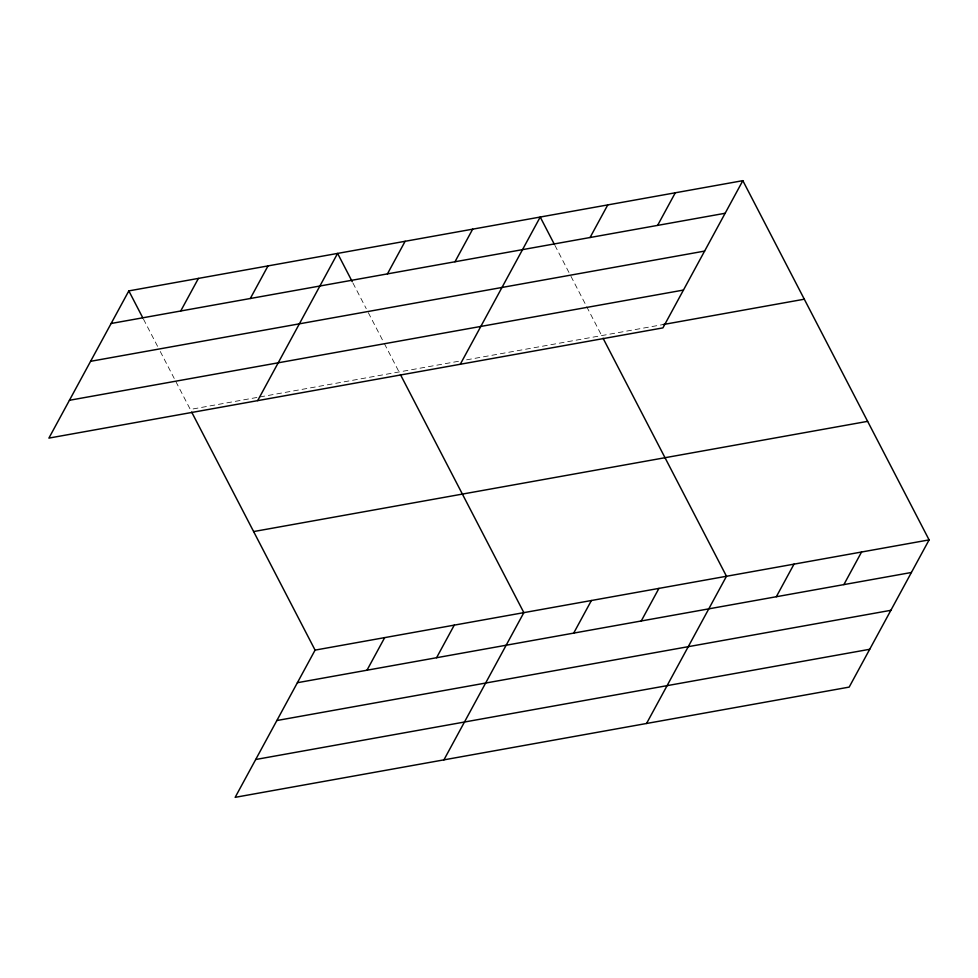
<?xml version="1.0" encoding="UTF-8"?>
<svg xmlns="http://www.w3.org/2000/svg" width="978" height="978" viewBox="0 0 978 978"><rect width="100%" height="100%" fill="white"/><g stroke="black" fill="none" stroke-linecap="round" stroke-linejoin="round"><path stroke-width="0.73" stroke-dasharray="4.89 3.67" d="M256.921 397.471L190.294 409.44L174.928 379.794M259.891 396.946L459.098 361.175M466.604 359.831L663.218 324.537M554.893 245.331L569.551 273.62M570.956 276.309L601.69 335.588M352.96 283.058L366.237 308.645M368.327 312.691L383.694 342.324M384.391 343.669L399.061 371.958M143.497 319.183L158.167 347.471M160.27 351.505L174.231 378.449"/><path stroke-width="1.47" d="M742.84 180.661L128.827 290.894L48.9 438.107L662.913 327.887L742.84 180.661L929.1 539.893L849.173 687.106L235.16 797.339L315.087 650.113L929.1 539.893M180.722 310.992L198.424 278.4M250.307 298.498L268.009 265.906M257.666 400.638L337.593 253.412L352.263 281.701M387.435 273.889L405.136 241.285M454.978 261.762L472.68 229.17M460.283 364.256L540.223 217.043L554.184 243.987M590.064 237.507L607.766 204.915M366.982 670.211L384.684 637.619M657.607 225.38L675.297 192.788M436.567 657.729L454.269 625.125M443.926 759.857L523.853 612.644L400.442 374.611M573.695 633.108L591.397 600.516M641.238 620.981L658.94 588.389M646.544 723.488L726.483 576.262L603.059 338.241M776.324 596.727L794.014 564.135M843.867 584.612L861.557 552.02M111.137 323.486L725.15 213.265M90.599 361.31L704.612 251.089M69.438 400.283L683.451 290.063M663.218 324.537L804.307 299.207M253.62 531.567L867.633 421.347M297.398 682.705L911.398 572.485M276.86 720.529L890.86 610.309M255.698 759.503L869.711 649.282M128.827 290.894L142.8 317.838M191.676 412.093L315.087 650.113"/></g></svg>
